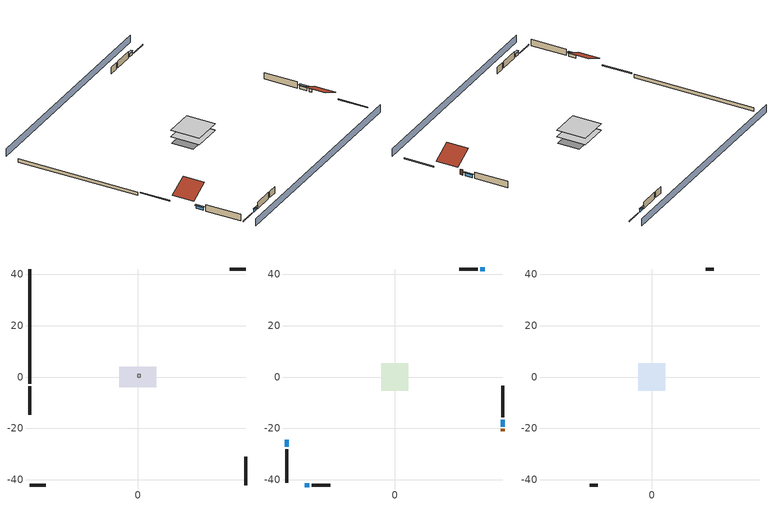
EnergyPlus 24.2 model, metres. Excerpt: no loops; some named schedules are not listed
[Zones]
crawlspace - vented
 floor foundation (Slab1 construction): -7.17,-3.98 -7.17,3.98 7.17,3.98 7.17,-3.98 z-0.91
 wall outside (RimJoist1 construction): -41.97,-3.55 -41.97,-14.58 z0.3:0.61
 wall outside (RimJoist2 construction): 41.97,41.97 35.85,41.97 z0.3:0.61
 wall outside (RimJoist3 construction): 41.97,-41.97 41.97,-30.94 z0.3:0.61
 wall outside (RimJoist4 construction): -41.97,-41.97 -35.85,-41.97 z0.3:0.61
 wall foundation (FoundationWall1 construction): -41.97,41.97 -41.97,-2.62 z-0.91:0.3
furnace airloop ret air zone
 floor adiabatic (AdiabaticConst): 0,0 0,1 1,1 1,0 z0
 wall adiabatic (AdiabaticConst): 0,1 0,0 1,0 1,1 0,1 z0:1
 ceiling adiabatic (AdiabaticConst): 1,0 1,1 0,1 0,0 z1
conditioned space
 floor to crawlspace - vented (Floor1 construction): -5.34,-5.34 -5.34,5.34 5.34,5.34 5.34,-5.34 z0.3
 wall outside (AdiabaticWallConstruction 1): 41.97,-21.1 41.97,-20.18 z0.3:2.34
 wall outside (AdiabaticWallConstruction): -41.97,-24.43 -41.97,-27.08 / 41.97,-19.25 41.97,-16.6 z0.3:1.49; 34.92,41.97 33.28,41.97 / -34.92,-41.97 -33.28,-41.97 z0.3:1.37
 wall outside (Wall1 construction): -41.97,-28.01 -41.97,-41.04 z0.3:2.74
 wall outside (Wall2 construction): 32.35,41.97 25.1,41.97 z0.3:2.74
 wall outside (Wall3 construction): 41.97,-15.67 41.97,-3.4 z0.3:2.74
 wall outside (Wall4 construction): -32.35,-41.97 -25.1,-41.97 z0.3:2.74
 window (WindowConstruction): -41.97,-24.43 -41.97,-27.08 z0.3:1.49
 window (WindowConstruction 1): 34.92,41.97 33.28,41.97 z0.3:1.37
 window (WindowConstruction 2): 41.97,-19.25 41.97,-16.6 z0.3:1.49
 window (WindowConstruction 3): -34.92,-41.97 -33.28,-41.97 z0.3:1.37
 door (Door): 41.97,-21.09 41.97,-20.18 z0.3:2.34
attic - vented
 floor to conditioned space (Floor2 construction Reversed): -5.34,-5.34 -5.34,5.34 5.34,5.34 5.34,-5.34 z2.74
 wall outside (Wall5 construction): 24.17,41.97 20.92,41.97 z0.3:2.74
 wall outside (Wall6 construction): -24.17,-41.97 -20.92,-41.97 z0.3:2.74
 roof outside (Roof1 construction): -41.97,-23.5,2.74 -34.83,-23.5,6.31 -34.83,-15.51,6.31 -41.97,-15.51,2.74
 roof outside (Roof2 construction): 41.97,-22.02,2.74 34.83,-22.02,6.31 34.83,-30.01,6.31 41.97,-30.01,2.74
shading: 41.97,46.54 -41.97,46.54 / -41.97,-46.54 41.97,-46.54 z0:2.74; -41.97,-27.38 -41.97,-24.12 -42.58,-24.12 -42.58,-27.38 z1.8; 32.97,41.97 35.22,41.97 35.22,42.58 32.97,42.58 z1.68; 41.97,-16.3 41.97,-19.56 42.58,-19.56 42.58,-16.3 z1.8; -32.97,-41.97 -35.22,-41.97 -35.22,-42.58 -32.97,-42.58 z1.68
[Building]
Building 1: Terrain=Suburbs
[Site:Location]
Portland Intl Arpt_OR: Latitude {deg}=45.59; Longitude {deg}=-122.6; Time Zone {hr}=-8; Elevation {m}=33; Keep Site Location Information=Yes
[Site:GroundTemperature:Shallow]
10.2558, 8.96328, 8.85977, 9.47314, 11.9355, 14.3863, 16.5111, 17.8571, 17.9714, 16.8767, 14.8061, 12.4304
[Site:WaterMainsTemperature]
Calculation Method=Schedule; Temperature Schedule=mains temperature schedule
[Material] Roughness=Rough; Thermal Absorptance=0.9
Name | Thickness {m} | Conductivity {W/m-K} | Density {kg/m3} | Specific Heat {J/kg-K} | Solar Absorptance | Visible Absorptance
asphalt or fiberglass shingles | 0.00635 | 0.162714 | 1121.4 | 1465.45 | 0.85 | 0.85
ceiling loosefill ins | 0.0846667 | 0.0480833 | 16.02 | 1046.75 | 0.7 | 0.7
ceiling stud and cavity | 0.1397 | 0.0920385 | 65.682 | 1177.47 | 0.7 | 0.7
concrete 8.0 in. | 0.2032 | 1.803125 | 2242.8 | 837.4 | 0.7 | 0.7
door material | 0.04445 | 0.0612267 | 512.64 | 1214.23 | 0.7 | 0.7
floor covering | 0.0127 | 0.0433444 | 54.468 | 1339.84 | 0.6 | 0.6
floor stud and cavity | 0.1397 | 0.923637 | 92.3553 | 1139.71 | 0.7 | 0.7
furniture material conditioned space 1 | 0.1524 | 0.115458 | 640.8 | 1214.23 | 0.6 | 0.6
gypsum board | 0.0127 | 0.160291 | 801 | 837.4 | 0.6 | 0.6
osb sheathing 0.5 in. | 0.0127 | 0.115458 | 512.64 | 1214.23 | 0.6 | 0.6
osb sheathing 0.5 in. 1 | 0.0127 | 0.115458 | 512.64 | 1214.23 | 0.7 | 0.7
osb sheathing 0.75 in. | 0.01905 | 0.115458 | 512.64 | 1214.23 | 0.7 | 0.7
rim joist stud and cavity | 0.0508 | 0.178688 | 50.32683 | 1063.81 | 0.6 | 0.6
roof rigid ins | 0.00281632 | 0.029427 | 32.04 | 1214.23 | 0.7 | 0.7
soil 0.5 in. | 0.0127 | 1.9041 | 1842.3 | 418.7 | 0.7 | 0.7
wall rigid ins | 0.512978 | 0.029427 | 32.04 | 1214.23 | 0.7 | 0.7
wall stud and cavity | 0.1397 | 0.550994 | 139.0536 | 1170.24 | 0.7 | 0.7
wall stud and cavity 1 | 0.1397 | 0.727959 | 139.0536 | 1170.24 | 0.6 | 0.6
wall stud and cavity 2 | 0.0889 | 0.380278 | 52.3479 | 1209.89 | 0.7 | 0.7
wall stud and cavity 3 | 0.0889 | 0.391764 | 83.0341 | 1211.67 | 0.7 | 0.7
wood siding | 0.0254 | 0.102417 | 544.68 | 1172.36 | 0.85 | 0.85
wood siding 1; wood siding 2 | 0.0254 | 0.102417 | 544.68 | 1172.36 | 0.7 | 0.7
[Material:NoMass]
Adiabatic: Roughness=Rough; Thermal Resistance {m2-K/W}=176.1; Thermal Absorptance=0.9; Solar Absorptance=0.7; Visible Absorptance=0.7
[WindowMaterial:SimpleGlazingSystem]
WindowMaterial: U-Factor {W/m2-K}=2.78222; Solar Heat Gain Coefficient=0.56
[Construction]
AdiabaticConst: Adiabatic
AdiabaticWallConstruction: wood siding 1, wall rigid ins, wall stud and cavity 2, gypsum board
AdiabaticWallConstruction 1: wood siding 2, wall rigid ins, wall stud and cavity 2, gypsum board
Door: door material
Floor1 construction: floor stud and cavity, osb sheathing 0.75 in., floor covering
Floor2 construction Reversed: gypsum board, ceiling stud and cavity, ceiling loosefill ins
FoundationWall1 construction: concrete 8.0 in.
furniture construction conditioned space 1: furniture material conditioned space 1
PartitionWallConstruction: gypsum board, wall stud and cavity 3, gypsum board
RimJoist1 construction; RimJoist2 construction; RimJoist3 construction; RimJoist4 construction: wood siding, rim joist stud and cavity
Roof1 construction; Roof2 construction: asphalt or fiberglass shingles, roof rigid ins, osb sheathing 0.5 in.
Slab1 construction: soil 0.5 in.
Wall1 construction; Wall2 construction; Wall3 construction; Wall4 construction: wood siding, osb sheathing 0.5 in. 1, wall stud and cavity, gypsum board
Wall5 construction; Wall6 construction: wood siding, osb sheathing 0.5 in. 1, wall stud and cavity 1
WindowConstruction; WindowConstruction 1; WindowConstruction 2; WindowConstruction 3: WindowMaterial
[Zone] Multiplier=1
Name | Volume {m3} | Part of Total Floor Area
attic - vented | 90.8252 | Yes
conditioned space | 278.185 | Yes
crawlspace - vented | 139.092 | Yes
furnace airloop ret air zone | 1 | No
[Space]
Name | Zone | Volume {m3} | Space Type
attic - vented 1 | attic - vented | 90.8252
conditioned space 1 | conditioned space | 278.185
crawlspace - vented 1 | crawlspace - vented | 139.092
furnace airloop ret air space | furnace airloop ret air zone |  | Plenum Space Type
[ZoneInfiltration:EffectiveLeakageArea]
infil attic - vented 1: Zone or Space=attic - vented 1; Schedule=Always On Discrete; Effective Air Leakage Area {cm2}=3802.45; Stack Coefficient=0.000166082; Wind Coefficient=3.54531e-05
[ZoneMixing] Schedule=Always On Continuous; Design Flow Rate Calculation Method=Flow/Zone; Design Flow Rate {m3/s}=0
Name | Zone or Space | Source Zone or Space
whole house fan mix | attic - vented | conditioned space
furnace airloop_0 ZoneMixDZToCond mix | conditioned space | crawlspace - vented
furnace airloop_0 ZoneMixCondToDZ mix | crawlspace - vented | conditioned space
[SurfaceProperty:IncidentSolarMultiplier] Incident Solar Multiplier=1; Incident Solar Multiplier Schedule=trans schedule winter=0.85 summer=0.7
Window1; Window2; Window3; Window4
[InternalMass] Zone or ZoneList=conditioned space; Space or SpaceList=conditioned space 1
Name | Construction | Surface Area {m2}
furniture mass conditioned space 1 | furniture construction conditioned space 1 | 45.63397
partition wall mass | PartitionWallConstruction | 114.085
[Lights]
interior lighting: Zone or ZoneList or Space or SpaceList=conditioned space 1; Schedule=lighting_interior; Design Level Calculation Method=LightingLevel; Lighting Level {W}=787.575; Return Air Fraction=0; Fraction Radiant=0.6; Fraction Visible=0.2; Fraction Replaceable=1
[People]
occupants: Zone or ZoneList or Space or SpaceList=conditioned space 1; Number of People Schedule=occupants; Number of People Calculation Method=People; Number of People=4; Fraction Radiant=0.314171; Sensible Heat Fraction=0.56303; Activity Level Schedule=occupants activity schedule; Carbon Dioxide Generation Rate {m3/s-W}=0; Enable ASHRAE 55 Comfort Warnings=No; Mean Radiant Temperature Calculation Type=EnclosureAveraged
[ElectricEquipment] Zone or ZoneList or Space or SpaceList=conditioned space 1; Design Level Calculation Method=EquipmentLevel
Name | Schedule | Design Level {W} | Fraction Latent | Fraction Radiant | Fraction Lost
ceiling fan | ceiling_fan | 17.8214 | 0 | 0.558 | 0
clothes dryer | clothes_dryer | 4273.32 | 0.015 | 0.081 | 0.85
clothes washer | clothes_washer | 494.155 | 0.03 | 0.162 | 0.7
cooking range | cooking_range | 947.43 | 0.08 | 0.432 | 0.2
dishwasher | dishwasher | 406.685 | 0.3 | 0.18 | 0.4
fridge | fridge schedule | 54.7945 | 0 | 0.6 | 0
mech vent bath fan 0 | mech vent bath fan 0 schedule | 45 | 0 | 0 | 1
mech vent house fan | mech vent house fan schedule | 0 | 0 | 0 | 1
mech vent house fan cfis | mech vent house fan cfis schedule | 0 | 0 | 0 | 0
mech vent range fan 0 | mech vent range fan 0 schedule | 30 | 0 | 0 | 1
misc plug loads | plug_loads_other | 379.413 | 0.021 | 0.558 | 0.049
misc tv | plug_loads_tv | 506.238 | 0 | 0.6 | 0
whole house fan | Always On Discrete | 0 | 0 | 0 | 1
[OtherEquipment] Design Level Calculation Method=EquipmentLevel
Name | Fuel Type | Zone or ZoneList or Space or SpaceList | Schedule | Design Level {W} | Fraction Latent | Fraction Radiant | Fraction Lost
clothes dryer 1 | Electricity | conditioned space 1 | clothes_dryer | 0 | 0.015 | 0.081 | 0.85
cooking range 1 | Electricity | conditioned space 1 | cooking_range | 0 | 0.08 | 0.432 | 0.2
furnace airloop_0 SupCondToLv; furnace airloop_0 SupSensLkToCond; mech vent house fan sensible load; water heater sens | None | conditioned space 1 | Always On Discrete | 0 | 0 | 0 | 0
furnace airloop_0 SupLatLkToCond; mech vent house fan latent load; water heater lat | None | conditioned space 1 | Always On Discrete | 0 | 1 | 0 | 0
general water use latent | None | conditioned space 1 | general water use schedule | 81.0615 | 1 | 0 | 0
general water use sensible | None | conditioned space 1 | general water use schedule | -79.8895 | 0 | 0.6 | 0
misc fireplace | NaturalGas | conditioned space 1 | misc fireplace schedule | 490.178 | 0.1 | 0.3 | 0.4
water heater energy adjustment1 | Electricity | conditioned space 1 | Always On Discrete | 0.01 | 0 | 0 | 1
furnace airloop_0 RetCondToDZ; furnace airloop_0 SupCondToDZ; furnace airloop_0 SupSensLkToDZ | None | crawlspace - vented 1 | Always On Discrete | 0 | 0 | 0 | 0
furnace airloop_0 SupLatLkToDZ | None | crawlspace - vented 1 | Always On Discrete | 0 | 1 | 0 | 0
furnace airloop_0 RetCondToRP; furnace airloop_0 RetSensLkToRP | None | furnace airloop ret air space | Always On Discrete | 0 | 0 | 0 | 0
furnace airloop_0 RetLatLkToRP | None | furnace airloop ret air space | Always On Discrete | 0 | 1 | 0 | 0
[ZoneInfiltration:DesignFlowRate] Schedule=Always On Discrete
Name | Zone or ZoneList or Space or SpaceList | Design Flow Rate Calculation Method | Design Flow Rate {m3/s} | Air Changes per Hour {1/hr} | Constant Term Coefficient | Temperature Term Coefficient | Velocity Term Coefficient | Velocity Squared Term Coefficient
infil flow; natural vent flow; whole house fan flow | conditioned space 1 | Flow/Zone | 0
crawlspace_vented 1 duct leakage imbalance infil flow | crawlspace - vented 1 | Flow/Zone | 0
infil crawlspace - vented 1 | crawlspace - vented 1 | AirChanges/Hour |  | 2.6013 | 1 | 0 | 0 | 0
[SurfaceProperty:ExposedFoundationPerimeter]
Slab1: Exposed Perimeter Calculation Method=TotalExposedPerimeter; Total Exposed Perimeter {m}=44.59224
[SpaceList]
Plenum Space Type: furnace airloop ret air space
[AvailabilityManager:Scheduled] Schedule=Always On Discrete
furnace airloop Availability Manager; room ac airloop Availability Manager
[AirLoopHVAC:ReturnPlenum]
Air Loop HVAC Return Plenum 1: Zone=furnace airloop ret air zone
[WaterUse:Equipment]
dishwasher: Peak Flow Rate {m3/s}=5.25039e-06; Flow Rate Fraction Schedule=hot_water_dishwasher
[Foundation:Kiva]
Foundation Kiva 1: Initial Indoor Air Temperature {C}=8.52769; Wall Height Above Grade {m}=0.3048; Wall Depth Below Slab {m}=0.2032
[Foundation:Kiva:Settings]
Soil Conductivity {W/m-K}=1.9041; Soil Density {kg/m3}=1842.3; Soil Specific Heat {J/kg-K}=418.7; Ground Solar Absorptivity=0.9; Ground Thermal Absorptivity=0.9; Ground Surface Roughness {m}=0.03; Far-Field Width {m}=40; Deep-Ground Boundary Condition=ZeroFlux; Deep-Ground Depth {m}=40; Minimum Cell Dimension {m}=0.2; Maximum Cell Growth Coefficient=3; Simulation Timestep=Timestep
[Exterior:Lights]
exterior lighting: Schedule=exterior lighting schedule; Design Level {W}=37.1441
[EnergyManagementSystem:GlobalVariable]
furnace_airloop_0_DuctImbalLkExhFanEquivCond
furnace_airloop_0_DuctImbalLkExhFanEquivDZ
furnace_airloop_0_DuctImbalLkSupFanEquivCond
furnace_airloop_0_DuctImbalLkSupFanEquivDZ
furnace_airloop_0_DZ_T
furnace_airloop_0_DZ_W
furnace_airloop_0_RetCondToDZ
furnace_airloop_0_RetCondToRP
furnace_airloop_0_RetLatLkToRP
furnace_airloop_0_RetSensLkToRP
furnace_airloop_0_SupCondToDZ
furnace_airloop_0_SupCondToLv
furnace_airloop_0_SupLatLkToCond
furnace_airloop_0_SupLatLkToDZ
furnace_airloop_0_SupSensLkToCond
furnace_airloop_0_SupSensLkToDZ
furnace_airloop_0_ZoneMixCondToDZ
furnace_airloop_0_ZoneMixDZToCond
furnace_airloop_AH_MFR
furnace_airloop_AH_Tout
furnace_airloop_AH_VFR
furnace_airloop_AH_Wout
furnace_airloop_Fan_RTF
furnace_airloop_RA_T
furnace_airloop_Ra_W
infil_program_Qfan
infil_program_Qinf
natural_vent_program_Qnv
natural_vent_program_Qwhf
room_ac_airloop_Fan_RTF
[EnergyManagementSystem:Sensor]
Name | Output:Variable or Output:Meter Index Key | Output:Variable or Output:Meter
airflow_gain | infil flow | Infiltration Sensible Heat Gain Energy
airflow_gain_1 | natural vent flow | Infiltration Sensible Heat Gain Energy
airflow_gain_2 | whole house fan flow | Infiltration Sensible Heat Gain Energy
airflow_loss | infil flow | Infiltration Sensible Heat Loss Energy
airflow_loss_1 | natural vent flow | Infiltration Sensible Heat Loss Energy
airflow_loss_2 | whole house fan flow | Infiltration Sensible Heat Loss Energy
clg_load_cond |  | Cooling:EnergyTransfer:Zone:CONDITIONED SPACE
clg_load_duct |  | Cooling:EnergyTransfer:Zone:FURNACE AIRLOOP RET AIR ZONE
clg_sp_s; clg_sp_s_1 | cooling setpoint | Schedule Value
clothes_dryer_exhaust_0_sch_s | clothes_dryer | Schedule Value
cool_season | cooling season schedule | Schedule Value
ducts_conv | furnace airloop_0 RetCondToRP | Other Equipment Convective Heating Energy
ducts_conv_1 | furnace airloop_0 RetLatLkToRP | Other Equipment Convective Heating Energy
ducts_conv_2 | furnace airloop_0 RetSensLkToRP | Other Equipment Convective Heating Energy
ducts_conv_3 | furnace airloop_0 SupCondToLv | Other Equipment Convective Heating Energy
ducts_conv_4 | furnace airloop_0 SupLatLkToCond | Other Equipment Convective Heating Energy
ducts_conv_5 | furnace airloop_0 SupSensLkToCond | Other Equipment Convective Heating Energy
ducts_rad | furnace airloop_0 RetCondToRP | Other Equipment Radiant Heating Energy
ducts_rad_1 | furnace airloop_0 RetLatLkToRP | Other Equipment Radiant Heating Energy
ducts_rad_2 | furnace airloop_0 RetSensLkToRP | Other Equipment Radiant Heating Energy
ducts_rad_3 | furnace airloop_0 SupCondToLv | Other Equipment Radiant Heating Energy
ducts_rad_4 | furnace airloop_0 SupLatLkToCond | Other Equipment Radiant Heating Energy
ducts_rad_5 | furnace airloop_0 SupSensLkToCond | Other Equipment Radiant Heating Energy
furnace_airloop_0_DZ_T_s | crawlspace - vented | Zone Air Temperature
furnace_airloop_0_DZ_W_s | crawlspace - vented | Zone Mean Air Humidity Ratio
furnace_airloop_AH_MFR_s | Node 15 | System Node Mass Flow Rate
furnace_airloop_AH_Tout_s | Node 15 | System Node Temperature
furnace_airloop_AH_VFR_s | Node 15 | System Node Current Density Volume Flow Rate
furnace_airloop_AH_Wout_s | Node 15 | System Node Humidity Ratio
furnace_airloop_RA_T_s | Node 18 | System Node Temperature
furnace_airloop_Ra_W_s | Node 18 | System Node Humidity Ratio
htg_load_cond |  | Heating:EnergyTransfer:Zone:CONDITIONED SPACE
htg_load_duct |  | Heating:EnergyTransfer:Zone:FURNACE AIRLOOP RET AIR ZONE
htg_sp_s; htg_sp_s_1 | heating setpoint | Schedule Value
ig_ee_conv | ceiling fan | Electric Equipment Convective Heating Energy
ig_ee_conv_1 | clothes dryer | Electric Equipment Convective Heating Energy
ig_ee_conv_3 | cooking range | Electric Equipment Convective Heating Energy
ig_ee_conv_4 | dishwasher | Electric Equipment Convective Heating Energy
ig_ee_conv_5 | fridge | Electric Equipment Convective Heating Energy
ig_ee_conv_6 | misc plug loads | Electric Equipment Convective Heating Energy
ig_ee_conv_7 | misc tv | Electric Equipment Convective Heating Energy
ig_ee_conv_8 | whole house fan | Electric Equipment Convective Heating Energy
ig_ee_rad | ceiling fan | Electric Equipment Radiant Heating Energy
ig_ee_rad_1 | clothes dryer | Electric Equipment Radiant Heating Energy
ig_ee_rad_3 | cooking range | Electric Equipment Radiant Heating Energy
ig_ee_rad_4 | dishwasher | Electric Equipment Radiant Heating Energy
ig_ee_rad_5 | fridge | Electric Equipment Radiant Heating Energy
ig_ee_rad_6 | misc plug loads | Electric Equipment Radiant Heating Energy
ig_ee_rad_7 | misc tv | Electric Equipment Radiant Heating Energy
ig_ee_rad_8 | whole house fan | Electric Equipment Radiant Heating Energy
ig_lgt_conv | interior lighting | Lights Convective Heating Energy
ig_lgt_rad | interior lighting | Lights Radiant Heating Energy
ig_lgt_vis | interior lighting | Lights Visible Radiation Heating Energy
ig_oe_conv | clothes dryer 1 | Other Equipment Convective Heating Energy
ig_oe_conv_1 | cooking range 1 | Other Equipment Convective Heating Energy
ig_oe_conv_2 | general water use latent | Other Equipment Convective Heating Energy
ig_oe_conv_3 | general water use sensible | Other Equipment Convective Heating Energy
ig_oe_conv_4 | misc fireplace | Other Equipment Convective Heating Energy
ig_oe_conv_5 | water heater energy adjustment1 | Other Equipment Convective Heating Energy
ig_oe_conv_6 | water heater lat | Other Equipment Convective Heating Energy
ig_oe_conv_7 | water heater sens | Other Equipment Convective Heating Energy
ig_oe_rad | clothes dryer 1 | Other Equipment Radiant Heating Energy
ig_oe_rad_1 | cooking range 1 | Other Equipment Radiant Heating Energy
ig_oe_rad_2 | general water use latent | Other Equipment Radiant Heating Energy
ig_oe_rad_3 | general water use sensible | Other Equipment Radiant Heating Energy
ig_oe_rad_4 | misc fireplace | Other Equipment Radiant Heating Energy
ig_oe_rad_5 | water heater energy adjustment1 | Other Equipment Radiant Heating Energy
ig_oe_rad_6 | water heater lat | Other Equipment Radiant Heating Energy
ig_oe_rad_7 | water heater sens | Other Equipment Radiant Heating Energy
ig_ppl_conv | occupants | People Convective Heating Energy
ig_ppl_rad | occupants | People Radiant Heating Energy
im_conv | furniture mass conditioned space 1 | Surface Inside Face Convection Heat Gain Energy
im_conv_1 | partition wall mass | Surface Inside Face Convection Heat Gain Energy
im_ig | furniture mass conditioned space 1 | Surface Inside Face Internal Gains Radiation Heat Gain Energy
im_ig_1 | partition wall mass | Surface Inside Face Internal Gains Radiation Heat Gain Energy
im_lgt | furniture mass conditioned space 1 | Surface Inside Face Lights Radiation Heat Gain Energy
im_lgt_1 | partition wall mass | Surface Inside Face Lights Radiation Heat Gain Energy
im_sol | furniture mass conditioned space 1 | Surface Inside Face Solar Radiation Heat Gain Energy
im_sol_1 | partition wall mass | Surface Inside Face Solar Radiation Heat Gain Energy
im_surf | furniture mass conditioned space 1 | Surface Inside Face Net Surface Thermal Radiation Heat Gain Energy
im_surf_1 | partition wall mass | Surface Inside Face Net Surface Thermal Radiation Heat Gain Energy
mech_vent_bath_fan_0_sch_s | mech vent bath fan 0 schedule | Schedule Value
mech_vent_range_fan_0_sch_s | mech vent range fan 0 schedule | Schedule Value
mv_conv | mech vent bath fan 0 | Electric Equipment Convective Heating Energy
mv_conv_1 | mech vent house fan | Electric Equipment Convective Heating Energy
mv_conv_2 | mech vent house fan cfis | Electric Equipment Convective Heating Energy
mv_conv_3 | mech vent range fan 0 | Electric Equipment Convective Heating Energy
mv_conv_4 | mech vent house fan latent load | Other Equipment Convective Heating Energy
mv_conv_5 | mech vent house fan sensible load | Other Equipment Convective Heating Energy
mv_rad | mech vent bath fan 0 | Electric Equipment Radiant Heating Energy
mv_rad_1 | mech vent house fan | Electric Equipment Radiant Heating Energy
mv_rad_2 | mech vent house fan cfis | Electric Equipment Radiant Heating Energy
mv_rad_3 | mech vent range fan 0 | Electric Equipment Radiant Heating Energy
mv_rad_4 | mech vent house fan latent load | Other Equipment Radiant Heating Energy
mv_rad_5 | mech vent house fan sensible load | Other Equipment Radiant Heating Energy
natural_vent_s | natural vent schedule | Schedule Value
out_pb_s |  | Site Outdoor Air Barometric Pressure
out_wt_s |  | Site Outdoor Air Humidity Ratio
site_vw_s |  | Site Wind Speed
ss_back_out | Window1 | Surface Window Shortwave from Zone Back Out Window Heat Transfer Rate
ss_back_out_1 | Window2 | Surface Window Shortwave from Zone Back Out Window Heat Transfer Rate
ss_back_out_2 | Window3 | Surface Window Shortwave from Zone Back Out Window Heat Transfer Rate
ss_back_out_3 | Window4 | Surface Window Shortwave from Zone Back Out Window Heat Transfer Rate
ss_conv | Door1 | Surface Inside Face Convection Heat Gain Energy
ss_conv_1 | Window1 | Surface Inside Face Convection Heat Gain Energy
ss_conv_2 | Window2 | Surface Inside Face Convection Heat Gain Energy
ss_conv_3 | Window3 | Surface Inside Face Convection Heat Gain Energy
ss_conv_4 | Window4 | Surface Inside Face Convection Heat Gain Energy
ss_ig | Door1 | Surface Inside Face Internal Gains Radiation Heat Gain Energy
ss_ig_1 | Window1 | Surface Inside Face Internal Gains Radiation Heat Gain Energy
ss_ig_2 | Window2 | Surface Inside Face Internal Gains Radiation Heat Gain Energy
ss_ig_3 | Window3 | Surface Inside Face Internal Gains Radiation Heat Gain Energy
ss_ig_4 | Window4 | Surface Inside Face Internal Gains Radiation Heat Gain Energy
ss_lgt | Door1 | Surface Inside Face Lights Radiation Heat Gain Energy
ss_sol | Door1 | Surface Inside Face Solar Radiation Heat Gain Energy
ss_surf | Door1 | Surface Inside Face Net Surface Thermal Radiation Heat Gain Energy
ss_surf_1 | Window1 | Surface Inside Face Net Surface Thermal Radiation Heat Gain Energy
ss_surf_2 | Window2 | Surface Inside Face Net Surface Thermal Radiation Heat Gain Energy
ss_surf_3 | Window3 | Surface Inside Face Net Surface Thermal Radiation Heat Gain Energy
ss_surf_4 | Window4 | Surface Inside Face Net Surface Thermal Radiation Heat Gain Energy
ss_trans_in | Window1 | Surface Window Transmitted Solar Radiation Rate
ss_trans_in_1 | Window2 | Surface Window Transmitted Solar Radiation Rate
ss_trans_in_2 | Window3 | Surface Window Transmitted Solar Radiation Rate
ss_trans_in_3 | Window4 | Surface Window Transmitted Solar Radiation Rate
ss_trans_out | Window1 | Surface Inside Face Initial Transmitted Diffuse Transmitted Out Window Solar Radiation Rate
ss_trans_out_1 | Window2 | Surface Inside Face Initial Transmitted Diffuse Transmitted Out Window Solar Radiation Rate
ss_trans_out_2 | Window3 | Surface Inside Face Initial Transmitted Diffuse Transmitted Out Window Solar Radiation Rate
ss_trans_out_3 | Window4 | Surface Inside Face Initial Transmitted Diffuse Transmitted Out Window Solar Radiation Rate
s_conv | Floor1 | Surface Inside Face Convection Heat Gain Energy
s_conv_1 | Floor2 | Surface Inside Face Convection Heat Gain Energy
s_conv_2 | Wall1 | Surface Inside Face Convection Heat Gain Energy
s_conv_3 | Wall2 | Surface Inside Face Convection Heat Gain Energy
s_conv_4 | Wall3 | Surface Inside Face Convection Heat Gain Energy
s_conv_5 | Wall4 | Surface Inside Face Convection Heat Gain Energy
s_ig | Floor1 | Surface Inside Face Internal Gains Radiation Heat Gain Energy
s_ig_1 | Floor2 | Surface Inside Face Internal Gains Radiation Heat Gain Energy
s_ig_2 | Wall1 | Surface Inside Face Internal Gains Radiation Heat Gain Energy
s_ig_3 | Wall2 | Surface Inside Face Internal Gains Radiation Heat Gain Energy
s_ig_4 | Wall3 | Surface Inside Face Internal Gains Radiation Heat Gain Energy
s_ig_5 | Wall4 | Surface Inside Face Internal Gains Radiation Heat Gain Energy
s_lgt | Floor1 | Surface Inside Face Lights Radiation Heat Gain Energy
s_lgt_1 | Floor2 | Surface Inside Face Lights Radiation Heat Gain Energy
s_lgt_2 | Wall1 | Surface Inside Face Lights Radiation Heat Gain Energy
s_lgt_3 | Wall2 | Surface Inside Face Lights Radiation Heat Gain Energy
s_lgt_4 | Wall3 | Surface Inside Face Lights Radiation Heat Gain Energy
s_lgt_5 | Wall4 | Surface Inside Face Lights Radiation Heat Gain Energy
s_sol | Floor1 | Surface Inside Face Solar Radiation Heat Gain Energy
s_sol_1 | Floor2 | Surface Inside Face Solar Radiation Heat Gain Energy
s_sol_2 | Wall1 | Surface Inside Face Solar Radiation Heat Gain Energy
